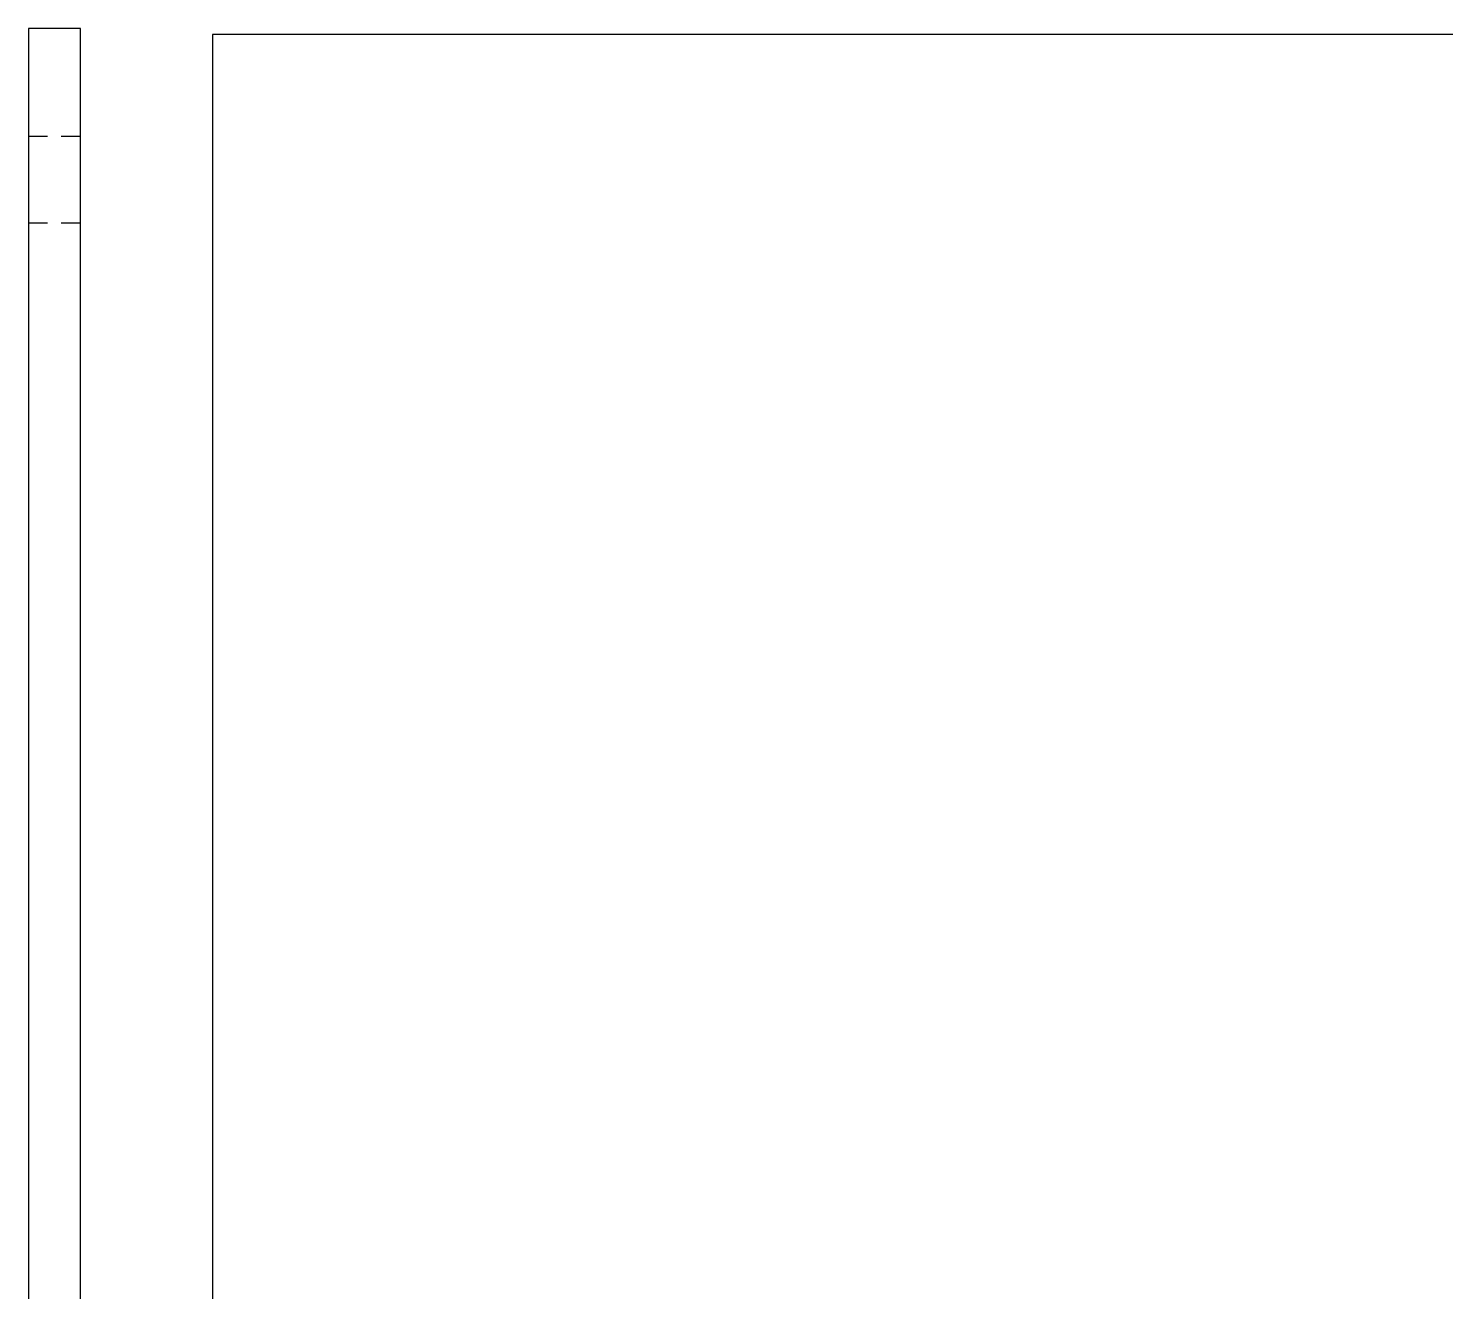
# Model space of a CAD drawing. Extents: x 1 to 138, y 1 to 97.
# Drawn here: x 82.06 to 94.95, y 73 to 84.49 of the extents above; entities that cross this region are included whole.
import ezdxf

# ---------------------------------------------------------------- set-up
doc = ezdxf.new("R2010")
doc.units = 0
doc.layers.add('_XREF_-_SIDE_-_01', color=1, linetype='CONTINUOUS')

msp = doc.modelspace()

# ---------------------------------------------------------------- linework, layer by layer
at = {"layer": '_XREF_-_SIDE_-_01'}
for points in [[(82.532, 41.053), (82.532, 84.486), (82.059, 84.486), (82.059, 41.368)], [(82.233, 83.502), (82.059, 83.502)], [(82.532, 83.502), (82.358, 83.502)], [(82.233, 82.714), (82.059, 82.714)], [(82.532, 82.714), (82.358, 82.714)]]:
    msp.add_lwpolyline(points, dxfattribs=at)
msp.add_lwpolyline([(83.735, 41.312), (107.519, 41.312), (107.519, 84.43), (83.735, 84.43)], close=True, dxfattribs=at)

doc.saveas('drawing.dxf')
